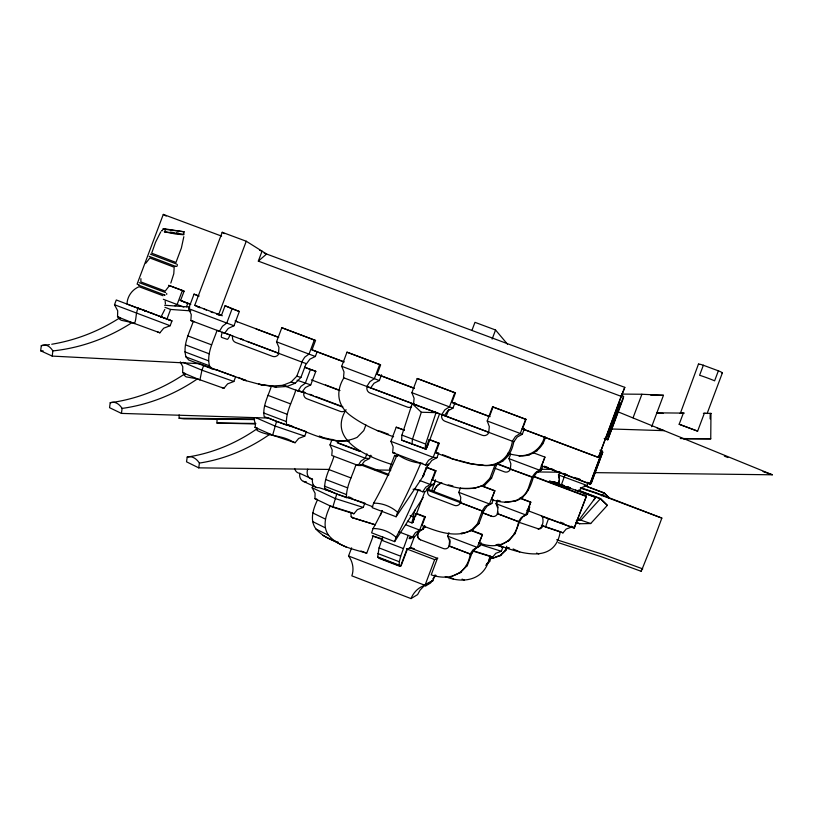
<?xml version="1.0" encoding="UTF-8"?>
<svg xmlns="http://www.w3.org/2000/svg" width="813" height="813" viewBox="0 0 813 813"><rect width="100%" height="100%" fill="white"/><g stroke="black" fill="none" stroke-linecap="round" stroke-linejoin="round"><path stroke-width="1.22" d="M140.903 278.635L140.883 281.918L165.202 291.095L169.216 285.932M145.852 263.148L149.877 257.975L174.175 267.213L173.789 273.747L170.811 283.076M710.145 418.908L710.196 413.858L710.969 413.36L710.745 438.837L683.357 438.847M338.198 542.159C329.773 539.893 321.867 535.554 315.972 529.05C309.397 520.035 313.198 508.968 317.476 499.883M366.653 553.175C353.299 549.11 338.198 546.519 328.635 535.35C322.039 526.245 325.911 515.096 330.21 505.94L351.307 512.556A4.624 3.628 -64.3 0 0 353.157 517.962L374.854 524.71M254.571 419.569L184.094 418.878L179.094 418.248L179.145 414.904M255.119 423.939L216.98 423.065L217.041 419M401.063 565.939L400.047 566.376L378.746 558.226L377.659 556.925L379.041 547.921L382.76 536.926M400.047 566.376L399.112 565.137L399.325 561.753L400.697 556.204L408.167 535.381M426.307 449.152L401.561 440.097L401.937 435.107L412.171 403.665L417.892 405.626M218.169 370.413L212.091 368.838L188.799 360.037L185.984 356.927C182.488 344.732 189.531 332.68 193.25 321.409M411.988 444.345L412.435 439.355L421.317 412.252L412.171 403.665L439.579 413.837L426.754 447.973M621.183 395.514L623.561 396.398L623.398 398.187L607.748 439.823L604.191 438.481M212.091 368.838L209.48 365.809C206.38 353.574 213.341 341.643 217.041 330.363L224.673 333.147L228.25 328.442L233.971 325.769L239.337 311.501L225.069 305.759L221.431 315.444L194.734 305.353L222.203 232.294L246.258 241.237L266.593 254.022L258.321 261.125L621.102 396.317L624.791 387.354L264.215 253.138M425.108 448.989L425.636 444.061L436.042 412.638L421.317 412.252M558.338 542.667L602.148 557.037L641.233 571.326L641.376 570.177M199.114 363.675L52.205 356.094L40.65 350.779L41.311 345.647A200.018 185.191 -82.3 0 0 49.43 344.61M52.205 356.094L52.875 350.911A202.142 186.38 -81.7 0 0 132.011 322.598L159.876 332.812L163.728 328.178L170.151 325.739L171.96 320.942L160.313 316.44M197.833 363.065L235.618 376.846L233.87 381.49L227.63 383.848L223.9 388.329L197.427 378.888L186.167 376.876L184.307 375.382L185.079 373.645A195.222 176.004 -75.4 0 1 110.222 402.74L109.552 407.679L121.422 413.4L268.534 418.075M121.422 413.4L122.113 408.411A197.244 176.99 -75.2 0 0 197.427 378.888M292.517 441.601C281.704 434.975 267.538 436.276 256.959 430.351L257.497 428.461A185.74 161.574 -71.6 0 1 187.203 457.069L186.523 461.814L198.728 467.851L329.438 469.436M198.728 467.851L199.419 463.064A187.6 162.356 -71.6 0 0 270.099 434.051M184.073 231.786L165.781 229.408L164.389 231.817L175.994 234.073L183.768 234.774L184.073 231.786L163.291 228.626C163.393 229.591 160.73 231.776 162.051 230.536M183.829 236.674L181.39 247.995L175.974 262.436L151.685 253.189L155.537 242.244L160.74 231.888M291.42 425.849L286.623 425.138L264.184 416.632C262.274 406.124 268.341 395.972 271.359 386.165M203.697 365.484L201.929 370.189L199.927 379.956L182.64 372.608L182.793 366.785L180.323 361.866M267.447 417.486L276.552 421.419L306.42 431.662L304.733 436.144L298.696 438.41L295.089 442.729L272.65 435.189L255.008 427.364L255.485 424.63L254.002 418.837M325.261 488.765L336.755 494.101L364.864 503.095L363.238 507.424L357.385 509.599L353.899 513.775L332.781 507.16L314.956 498.684L315.088 493.237L312.151 487.739L313.371 484.497M138.098 308.422C135.456 313.127 136.726 318.696 134.46 323.574L117.539 316.785L117.702 310.79L114.501 304.733L116.289 299.967L140.486 309.225M286.623 425.138C285.078 412.953 292.426 401.5 295.79 390.138L303.899 392.262M232.244 308.452L226.786 322.985L222.467 326.277L219.429 331.257L190.872 320.515L191.258 314.54L188.596 308.635L194.053 294.133L199.165 296.044M438.695 453.044L436.957 457.678L431.733 460.504L428.39 465.168L425.433 465.036L392.638 452.628L393.157 446.876L390.911 441.357L396.236 427.191L404.112 430.026M350.129 497.312L346.429 497.637L324.702 489.355C324.011 477.81 330.739 467.109 333.97 456.296M346.429 497.637C346.145 486.093 352.659 475.453 355.942 464.64L358.431 464.731M410.413 536.641L410.026 538.653L413.868 536.956M422.76 463.369C413.685 462.79 404.732 459.68 397.323 454.396A124.379 14.532 -69.4 0 1 373.634 503.145L372.161 507.647L396.094 516.763L424.244 474.65M382.374 510.645A117.997 13.221 -69.3 0 1 373.045 528.531L371.622 532.83L394.63 541.621L423.167 497.546M396.094 516.763L397.598 512.271A124.511 12.825 -69.4 0 0 420.748 463.258M548.328 519.161L545.543 526.997L562.982 532.861L566.183 529.05L571.549 527.078L541.428 516.265M394.63 541.621L396.073 537.322A118.119 11.667 -69.3 0 0 418.207 490.066L420.169 489.914M272.65 435.189L276.552 421.419M164.815 309.438L161.076 316.806L127.001 304.042C127.194 296.542 132.133 289.519 139.084 286.715L163.027 295.719M332.781 507.16L336.755 494.101M474.843 549.08L473.999 551.407L492.536 557.21L495.818 553.297L501.326 551.275L502.851 547.21L497.19 544.659M221.603 236.116L163.291 214.408L137.082 284.144L139.114 284.946M166.787 319.519L170.578 309.438L190.842 310.881M168.606 285.272L182.397 290.454L177.132 304.479L174.998 305.83M182.397 290.454L184.084 291.166L180.577 300.475L186.136 302.69M186.482 306.775L187.773 303.34M246.258 241.237L218.758 314.377L222.264 315.779M258.321 261.125L262.06 251.176L259.682 250.292M306.135 363.563L300.922 377.425L295.261 383.208L287.091 386.449L276.39 387.161L258.595 384.183L271.979 386.033L282.812 385.321L291.095 382.029L296.826 376.175L302.101 362.131L278.513 353.269L278.95 347.486L276.522 341.816L281.816 327.73L315.535 340.464L312.019 349.824L315.922 351.419M314.357 339.936L309.062 354.041L304.712 357.171L301.694 361.988L306.531 363.706L309.936 359.133L315.342 356.49L317.07 351.887M298.056 391.002L302.06 392.039L305.414 387.527L310.729 384.884L315.83 371.317L310.454 369.478L305.261 383.299L301.013 386.307L298.056 391.002L284.438 385.86M413.827 404.152L343.523 377.72L344.001 371.937L341.684 366.297L346.988 352.181L380.636 364.874L377.11 374.265L380.179 375.545M343.879 377.842C335.332 391.724 337.568 406.236 350.85 415.819C363.706 425.362 378.604 431.49 393.604 436.794M370.758 455.219L369.529 458.502L364.488 461.164L361.287 465.575L358.147 465.473L331.775 455.463L332.212 450.067L330.007 444.863L332.09 439.315M346.053 409.701C326.897 440.92 369.326 457.414 391.968 464.487M338.117 440.504L337.253 442.811L359.366 451.195M379.712 364.448L374.397 378.594L369.905 381.673L366.826 386.48L370.677 387.831L374.051 383.228L379.356 380.545L381.521 374.773M365.911 424.935L363.787 430.575L357.141 437.353C334.265 447.861 310.129 432.221 288.676 425.341M366.937 453.786L365.261 458.237L361.043 460.991L358.147 465.473M424.945 585.025L420.077 590.086L417.608 594.598L411.022 598.592L351.846 575.858C354.204 569.212 352.801 561.57 348.543 556.011L351.612 547.86M441.926 414.721A5.03 5.01 -71 0 0 444.843 421.195L482.414 435.331A5.041 5.03 -71.9 0 0 488.887 432.384L413.563 404.061L414.091 398.289L411.886 392.679L417.211 378.512L455.463 392.943L451.926 402.354L454.04 403.278M397.709 456.317L394.62 455.402L389.498 469.02L390.433 470.717M380.494 515.157L382.14 510.777M513.786 441.672C511.103 457.699 499.853 467.008 483.633 465.412C466.987 464.325 451.083 458.888 435.717 452.709L439.223 443.268L429.843 439.731L429.112 439.599L425.565 449.05L401.561 440.097M425.931 449.101L428.075 444.447M471.977 330.281L474.965 322.334L495.554 329.997L507.505 344.204M422.587 477.129L426.256 467.373L426.967 467.394L435.992 470.808L432.577 479.873M454.833 392.618L449.498 406.805L444.843 409.843L441.693 414.64L444.396 415.565L447.729 410.921L452.932 408.187L455.107 402.394M426.54 468.532L422.831 476.469M426.967 467.394L428.309 463.837M446.185 416.276L448.776 409.396M439.223 443.268L438.522 443.146L433.187 457.333L428.563 460.27L425.433 465.036M415.341 509.629A8.455 0.762 -69.1 0 0 413.441 515.493L413.258 516.377A8.455 0.762 -69.1 0 0 413.553 516.977A8.415 0.762 -69.1 0 0 412.221 521.204L412.018 522.129A8.415 0.762 -69.1 0 0 412.598 522.383L415.9 513.623L416.622 513.481L425.311 516.783L422.028 525.523M412.974 522.302L414.203 519.019M415.392 516.753L424.803 491.713M435.992 470.808L435.301 470.798L430.179 484.446L425.727 487.221L422.719 491.784L414.539 488.674M401.49 564.801L407.486 548.866M422.719 491.784L425.606 491.519L428.827 487.007L433.868 484.243L435.534 479.782M409.996 548.369L414.437 536.56M431.459 491.265L435.362 480.879M425.311 516.783L424.61 516.936L419.671 530.086L415.402 532.678L412.516 537.037L399.02 531.895M492.139 339.082L495.554 329.997M412.516 537.037L415.443 536.133L418.553 531.763L423.431 529.019L424.752 525.503M493.196 499.853L491.875 503.379L487.099 506.082L484.02 510.452L482.089 510.991L460.26 502.708L460.778 497.393L458.806 492.343L460.453 487.952M437.861 558.114L434.66 559.618L425.006 585.319C418.563 587.199 413.471 592.423 411.022 598.592M481.885 465.3C498.328 466.916 509.731 457.485 512.434 441.246L488.725 432.333L489.304 426.561L487.221 420.982L492.556 406.774L526.031 419.406L522.474 428.847L523.694 429.437M489.497 416.469L493.044 407.039L492.556 406.774M481.052 542.637L479.772 546.041L475.148 548.714L472.16 552.962L470.138 554.07L449.081 546.041L449.579 540.95L447.658 536.143L448.959 532.678M348.543 556.011L425.006 585.319L432.862 580.756L435.067 574.882M431.998 479.65C447.953 485.889 466.692 493.135 483.288 485.087L489.975 478.278L495.097 464.65M473.735 488.471L484.944 484.944L491.55 478.227L496.611 464.772M422.13 525.554C437.292 531.529 455.107 538.257 470.869 530.625L477.312 524.07L482.251 510.94L427.821 490.29A4.665 4.644 -89.6 0 0 430.524 496.306L454.457 505.391A4.675 4.654 85.9 0 0 460.453 502.668M470.869 530.625L472.617 529.944L478.989 523.47L483.857 510.503M410.169 547.901L437.424 558.318L431.215 574.852C449.518 581.173 466.997 574.517 470.3 553.978L449.274 545.96A4.512 4.492 79.3 0 1 443.492 548.572L420.412 539.771A4.512 4.482 83.4 0 1 417.811 533.958A11.839 11.768 82.2 0 1 420.728 529.71M491.55 499.467L494.843 490.717L489.446 503.958L485.036 506.59L482.089 510.991M459.741 573.124L467.292 565.574L471.997 553.053M542.515 466.784L541.184 470.31L536.489 472.963L533.43 477.322L510.32 469.111L510.869 463.776L508.968 458.654L510.625 454.264M479.274 542.911L482.455 534.466L477.201 547.393L472.973 549.862L470.138 554.07M525.676 419.193L520.33 433.41L515.513 436.408L512.302 441.205L513.918 441.713L517.22 437.048L522.312 434.254L524.487 428.441M529.07 509.629L527.363 514.172L522.8 516.804L519.842 521.031L518.481 521.692L497.363 513.684L497.891 508.562L496.042 503.694L497.343 500.229M497.322 501.469L496.53 503.572A11.849 11.809 78.6 0 1 498.054 507.617M486.753 563.836L488.379 562.19L490.554 556.407M485.717 565.33L489.741 561.265L491.459 556.681M545.411 437.028C542.789 449.03 530.869 457.475 518.674 455.646C530.706 456.611 541.905 448.329 544.517 436.571M491.367 499.395C503.664 504.263 520.452 503.511 527.373 490.513C530.737 483.644 531.163 473.054 539.71 470.239L541.184 470.31M489.639 558.196L493.064 558.216L500.117 555.726L505.066 550.716L506.743 546.245M514.314 501.336C525.554 498.643 530.493 487.444 533.328 477.322M500.117 555.726L506.093 550.005L506.926 547.789M479.009 542.81C497.81 550.625 515.107 542.261 518.592 521.641L497.505 513.643A4.512 4.502 76.5 0 1 491.702 516.265L482.394 512.729M508.44 540.97L515.015 533.623L519.731 521.082M532.85 452.597L544.934 457.109L541.641 465.869L542.545 465.971M529.802 506.997L528.623 510.127L527.586 510.554L530.767 502.099L525.676 514.924L521.357 517.464L518.481 521.692M558.643 475.005L559.415 479.314L558.561 484.03L559.415 479.314L558.643 475.005L559.69 472.221M565.248 474.142L561.285 485.107L552.83 481.763M575.411 490.076L578.592 491.337L581.793 487.526L587.169 485.534L588.277 482.566M624.791 387.354L598.429 457.495L621.102 396.317M541.255 465.727L589.933 484.06L602.311 451.124L599.933 450.229M589.933 484.06L602.311 451.124M526.865 510.279L574.151 528.186L586.447 496.154L533.237 476.083M590.868 483.705L602.809 451.926L591.173 483.593L587.311 482.363M607.748 439.823L623.561 396.398M574.151 528.186L586.447 496.154M633.073 417.77L641.904 394.254L663.469 395.301L651.66 426.723M680.318 413.421L698.458 364.112M705.572 413.36L704.332 413.299L697.625 431.144L679.16 424.264L683.357 413.095L679.963 413.319M703.377 365.22L699.597 375.271L701.152 375.769A12.744 0.793 20.2 0 1 713.174 380.22L714.607 380.84L718.397 370.769M707.097 413.573L722.361 372.954M641.233 571.326L652.351 543.582A105.06 2.988 -69.4 0 0 661.843 518.084L596.071 492.769L580.431 487.607M423.41 584.974L425.727 585.858L426.723 583.704M431.53 580.929L430.524 583.043L425.727 585.858M497.647 463.166L496.763 464.782L494.944 464.64M428.481 489.335L431.195 485.148M576.336 522.617L579.628 523.745L590.695 523.542L607.341 505.351L600.563 498.562L580.878 520.147L577.169 520.218M584.212 485.564L604.14 493.074L609.476 498.135L604.242 492.922L601.64 495.808M410.026 538.653L408.959 538.247L412.821 536.55M593.429 500.442L595.665 497.383L578.592 490.767M576.305 520.686L578.765 520.259L595.665 497.383L559.71 484.446M432.78 578.917L435.971 575.319M578.765 520.259L576.62 520.32M176.828 266.451L177.458 264.764M488.379 562.19L489.741 561.265M505.066 550.716L506.093 550.005M493.064 558.216L494.202 557.433M508.186 547.901L507.292 548.511L509.375 547.779M425.636 584.466L427.15 583.48M451.713 576.569L453.624 575.38M465.544 566.651L467.292 565.574M501.225 544.751L509.69 540.198M513.826 534.324L515.015 533.623M479.772 546.041L477.201 547.393L447.658 536.143M427.902 582.992L432.862 580.756M527.363 514.172L525.676 514.924L496.042 503.694M454.752 574.893L461.56 571.976M461.672 533.867L472.617 529.944M477.312 524.07L478.989 523.47M495.371 557.027L501.194 554.974M491.702 516.265L482.272 512.637M420.412 539.771L420.534 539.73A4.502 4.482 83.4 0 1 417.923 533.917A11.829 11.758 82.2 0 1 420.839 529.68M497.505 513.643L497.576 513.613A11.849 11.809 78.6 0 0 498.023 511.936M423.431 529.019L419.671 530.086L405.829 524.812M504.964 502.292L506.296 501.956M521.783 497.404L522.922 497.129M412.598 522.383L413.339 522.21M491.875 503.379L489.446 503.958L458.806 492.343M496.834 544.588C518.257 552.555 554.629 565.777 560.269 531.712L542.84 525.848A4.268 3.1 -67.2 0 1 538.409 528.846L518.846 522.241M527.373 490.513L528.45 490.31M445.25 576.539C464.833 584.608 486.072 579.303 489.873 555.99L473.654 550.909M507.454 501.834L515.544 501.001M496.997 544.497L499.223 544.273M461.347 488.44L475.514 488.288M434.437 489.721L434.549 489.711A11.819 11.768 88.7 0 1 441.906 482.871L441.805 482.881A11.829 11.778 88.7 0 0 434.437 489.721A4.502 4.482 -90 0 0 434.203 492.038M483.288 485.087L484.944 484.944M433.868 484.243L430.179 484.446L419.996 480.585M489.975 478.278L491.55 478.227M335.413 440.727L349.336 441.144M461.164 533.145L463.522 533.155M621.64 394.081L641.904 394.254M650.796 395.189L663.469 395.301M656.518 412.841L684.373 413.106M703.367 413.289L710.969 413.36M656.843 413.35L663.195 413.411M179.094 418.248L254.56 418.98M216.98 423.065L255.871 423.451M680.268 438.522L710.745 438.837M540.869 469.253L552.22 469.375M375.128 469.985L390.789 470.178M536.997 471.947L560.411 472.221M594.679 472.638L772.35 474.792L617.362 411.561M610.939 428.969L664.211 430.666L657.28 428.309M360.911 464.812L363.401 464.904M40.65 350.779L43.18 350.911M369.529 458.502L365.261 458.237L330.007 444.863M468.288 463.39L483.633 465.412M164.561 305.231L189.785 307.07M369.6 456.012L371.632 456.154M492.902 464.609L494.497 464.721M436.957 457.678L433.187 457.333L390.911 441.357M452.099 458.888L457.648 460.036M392.638 452.628L394.945 452.841M501.306 461.306L502.8 461.469M435.677 452.689L438.014 452.963M320.342 437.343L322.781 437.638M170.324 232.112L173.931 232.579M176.34 232.884L178.748 233.199M164.389 231.817L183.657 234.296M418.207 490.066L413.065 489.202M132.011 322.598L121.239 320.271L119.359 319.001L119.928 317.741A200.018 185.191 -82.3 0 1 51.747 344.245M507.119 455.412L508.532 455.646M508.186 453.796L519.893 455.88M497.678 500.422L500.137 500.859M377.222 430.605L379.275 430.981M149.114 256.319L175.842 266.471L175.323 266.359M528.389 454.64L529.487 454.874M324.001 437.79L338.889 441.144M448.237 484.873L452.861 485.91M544.934 457.109L539.71 470.239L508.968 458.654M556.671 539.771L603.287 554.476L642.748 568.887M216.959 370.057L246.268 380.677M271.979 386.033L276.39 387.161M282.812 385.321L287.091 386.449M242.681 379.773L263.178 385.332M165.781 229.408L163.291 228.626M459.924 460.676L470.199 463.532M291.095 382.029L295.261 383.208M310.729 384.884L297.04 380.199M536.143 450.544L537.149 450.839M296.826 376.175L300.922 377.425M382.618 539.009L373.157 536.113L366.734 553.206L360.972 551.001M414.376 548.724L410.87 547.647L406.988 549.039L400.555 566.153L379.315 558.023M350.992 516.529A4.624 3.628 -64.3 0 0 352.517 517.657L375.403 524.781M314.956 498.684L317.294 499.416M363.238 507.424L335.098 498.491L312.151 487.739M480.158 544.547L501.326 551.275M331.562 491.692L319.001 487.668A8.445 6.758 -64.6 0 1 313.788 485.524L313.015 484.192A8.445 6.758 -64.6 0 1 312.527 479.213A8.476 6.799 -64.8 0 1 308.716 477.18L307.893 475.879A8.476 6.799 -64.8 0 1 307.7 469.172M348.452 497.099L352.07 498.257M495.798 544.954L502.851 547.21L497.078 544.995M679.16 424.264L697.625 431.144M139.206 282.66L165.557 292.568M580.37 488.085L595.665 493.135L661.843 518.084M146.37 311.216L144.064 310.434L146.391 311.308M255.008 427.364L257.355 428.156M138.759 285.211L165.069 295.139L164.572 294.967M304.733 436.144L274.845 425.961L255.526 417.547M304.723 367.283L315.83 371.317M763.082 471.601L772.35 474.792M580.878 520.147L590.695 523.542M182.64 372.608L185.029 373.441M233.87 381.49L201.929 370.189L183.189 362.374M425.636 444.061L401.937 435.107M224.358 332.913L232.335 335.86M242.894 339.651L240.546 338.808L242.975 339.641M301.664 391.663L342.69 407.049M190.872 320.515L194.236 321.735M553.866 481.774L557.322 483.013M553.094 481.581L557.698 483.247M566.966 486.581L570.452 487.841M552.921 481.763L557.535 483.42M559.832 484.253L563.287 485.493M117.539 316.785L119.836 317.619M587.169 485.534L558.318 474.873M170.151 325.739L114.501 304.733M137.621 307.903L171.96 320.942L160.334 316.562M232.792 336.064L278.95 353.421A5 4.939 -70 0 1 272.568 356.358L235.638 342.466A4.99 4.929 -69.9 0 1 232.792 336.064L224.53 332.954M605.167 438.126L607.535 439.01M232.294 308.869L239.337 311.501M169.826 285.82L184.084 291.166M315.535 340.464L281.816 327.73M379.468 364.437L346.988 352.181M455.463 392.943L417.211 378.512M493.044 407.039L526.031 419.406M217.01 313.97L219.347 314.855M179.866 300.21L190.567 304.225M197.691 306.897L200.069 307.792M210.77 311.806L213.138 312.7M235.719 321.176L278.503 337.243M311.786 349.742L343.869 361.785M377.141 374.285L413.99 388.116M452.018 402.394L490.046 416.673M522.129 428.725L598.195 457.282M181.218 300.84L183.789 301.806M185.974 302.629L190.73 304.408M256.105 328.96L278.686 337.436M315.535 351.277L344.062 361.988M379.722 375.372L414.193 388.319M453.42 403.045L489.08 416.439M523.542 429.376L598.429 457.495M188.596 308.635L233.971 325.769M163.332 299.296L183.819 307.06M276.522 341.816L315.342 356.49M341.684 366.297L379.356 380.545M411.886 392.679L452.932 408.187M487.221 420.982L522.312 434.254M247.05 341.338L278.95 353.34M369.966 387.567L413.939 404.112M435.158 412.089L437.475 412.953M443.654 415.291L488.826 432.282M224.673 333.147L222.325 332.263A5.081 1.098 -69.4 0 0 221.573 337.385L227.223 339.336A5.01 1.067 -69.4 0 0 229.988 335.017M304.763 367.334L310.454 369.478M144.043 310.292L146.228 311.115M576.986 478.247L580.533 479.579M544.436 466.215L547.992 467.556M550.492 468.501L554.06 469.843M563.561 473.42L567.118 474.762M574.242 477.444L580.187 479.68M508.237 453.044L510.615 453.939M543.897 466.479L590.248 483.938M508.013 453.207L510.391 454.101M325.525 384.956L339.773 390.321M311.318 379.864L339.783 390.586M187.803 335.891L211.593 344.854M585.645 485.91L604.242 492.922M164.968 307.314L170.578 309.438M150.446 312.71L152.488 313.472M578.419 490.209L600.563 498.562M578.013 490.381L600.39 498.826L607.341 505.351M549.476 480.859L569.557 488.43M185.466 344.844L209.205 353.807M533.125 476.438L586.092 496.418M496.652 463.481L510.849 468.847M496.916 463.928L532.322 477.363M302.629 391.571L304.997 392.466M309.712 394.244L313.249 395.575M315.607 396.47L342.74 406.703M396.236 427.191L404.447 430.29M429.112 439.599L438.522 443.146M299.723 391.155L302.06 392.039M494.985 468.278L504.426 471.845A4.675 4.665 89.1 0 0 510.442 469.111M184.866 351.866L208.504 360.799M185.984 356.927L209.48 365.809M238.067 377.435L246.288 380.535M380.301 431.164L388.512 434.264M442.485 454.65L450.697 457.76M267.914 395.331L290.607 403.919M521.316 498.521L530.767 502.099M519.792 498.156L530.462 502.2M483.095 486.265L494.843 490.717M481.428 485.869L494.395 490.778M264.703 405.789L287.355 414.356M394.62 455.402L396.876 456.256M426.256 467.373L435.301 470.798M560.411 522.17L563.968 523.521M571.082 526.214L574.639 527.556M263.473 412.882L286.034 421.429M338.279 442.933L360.322 451.276M319.285 436.002L322.822 437.343M362.72 464.538L388.848 474.446M426.855 488.867L461.296 501.936M360.179 464.619L388.665 475.432M328.97 469.589L350.942 477.942M470.676 529.985L482.455 534.466M471.337 530.635L481.977 534.68M415.9 513.623L424.61 516.936M325.759 479.548L347.69 487.891M410.098 515.655L413.553 516.977M324.346 486.133L346.186 494.456M288.076 424.671L292.66 426.419M348.005 497.322L372.72 506.733M407.445 521.224L412.039 522.972M412.364 537.19L413.421 537.596M372.293 535.787L382.882 539.832M406.419 548.826L434.66 559.618M381.531 540.198L403.238 548.501M379.041 547.921L400.697 556.204M377.75 553.49L399.325 561.753M377.659 556.925L399.112 565.137M561.986 484.772L564.344 485.707M566.824 486.692L570.208 488.024M194.734 305.353L199.774 307.365M204.104 309.103L206.451 310.038M216.98 314.245L219.327 315.18M235.089 320.932L237.426 321.867M157.722 331.948L159.876 332.812M724.373 456.113L727.899 457.546M541.956 443.39L542.881 443.766M576.112 522.292L579.628 523.745M221.705 387.405L223.9 388.329M559.832 531.529L562.982 532.861M541.356 525.218L545.543 526.997M194.053 294.133L198.504 296.023M160.446 316.531L161.076 316.806M538.409 528.846L537.728 528.562A4.258 3.1 -67.2 0 0 542.159 525.564A11.219 8.171 -67.1 0 0 542.23 516.601M225.069 305.759L231.268 308.422M292.853 441.744L295.089 442.729M536.61 553.043L538.826 554.029M513.115 548.948L519.751 551.925M489.446 555.797L492.536 557.21M294.662 468.501A8.394 6.778 -64.7 0 0 295.2 470.016L296.023 471.306A8.394 6.778 -64.7 0 0 299.814 473.329L312.527 479.213M303.381 481.367L316.094 487.302M351.643 512.708L353.899 513.775M352.517 517.657L353.157 517.962M462.079 579.1L464.253 580.147M450.26 577.423L453.522 578.998M312.599 512.861L325.281 519.04M312.507 521.509L325.17 527.759M315.972 529.05L328.635 535.35M322.944 535.452L346.094 547.068M150.456 254.174L176.736 264.083M163.291 214.408L166.177 216.065M222.203 232.294L224.368 233.616M582.088 492.028L584.923 494.131M165.141 301.166L165.435 303.93M166.685 293.422L166.726 294.397M306.277 481.743A8.374 6.738 -64.5 0 1 301.084 479.589L300.312 478.278A8.374 6.738 -64.5 0 1 299.814 473.329M41.311 345.647A34.126 15.508 -87.8 0 1 52.875 350.911M110.222 402.74A33.038 15.955 -88.5 0 1 122.113 408.411M187.203 457.069A31.89 16.402 -89.4 0 1 199.419 463.064M434.315 492.028A4.502 4.482 90 0 1 434.549 489.711M373.045 528.531A32.032 29.024 33.1 0 1 396.073 537.322M449.67 539.08A11.839 11.768 80.6 0 1 449.376 545.919M422.801 528.176A11.839 11.768 82.2 0 1 425.169 527.129L425.28 527.098A11.829 11.758 82.2 0 0 422.923 528.145M304.032 392.547A4.817 4.766 -73.3 0 0 306.796 398.746L340.301 411.398A4.817 4.787 -74 0 0 345.027 410.606M411.612 406.764A5.02 4.99 -70.6 0 1 407.384 407.1L370.047 393.045A5.02 4.98 -70.3 0 1 367.151 386.602M373.634 503.145A33.313 30.305 33.8 0 1 397.598 512.271M721.771 372.974A12.744 0.864 20.2 0 0 719.342 371.185L702.361 364.895A12.744 0.864 20.2 0 0 698.733 364.448M619.75 402.405L607.026 437.048L619.75 402.405"/></g></svg>
